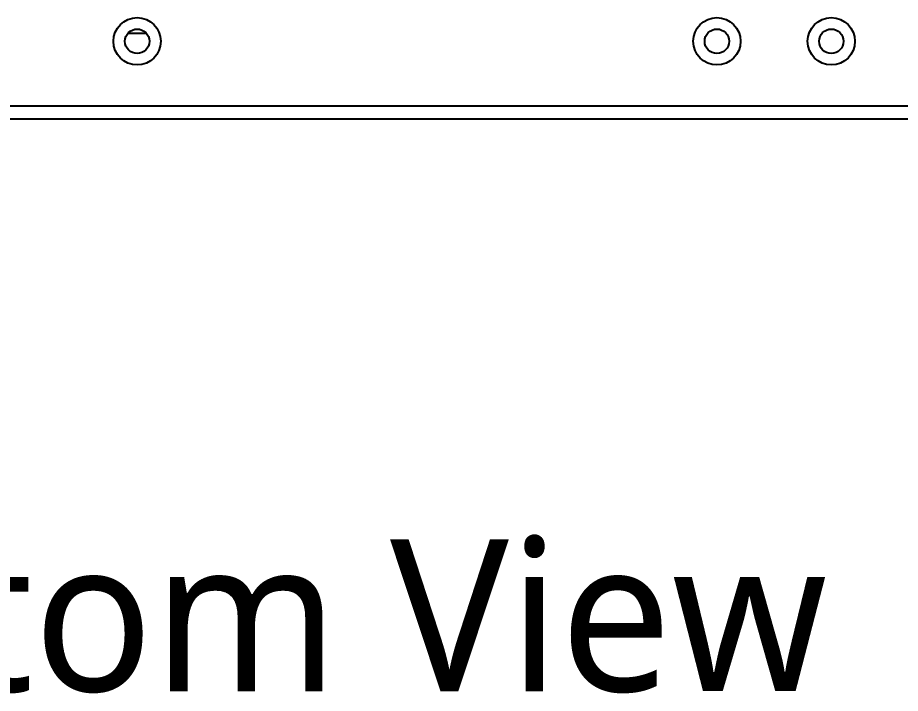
# Model space of a CAD drawing. Header units: millimetres. Extents: x 10297564 to 11610295, y -9287743 to -8409454.
# Drawn here: x 10494107 to 10496429, y -9081942 to -9080164 of the extents above; entities that cross this region are included whole.
import ezdxf

# ---------------------------------------------------------------- set-up
doc = ezdxf.new("R2010")
doc.units = ezdxf.units.MM
doc.header["$LTSCALE"] = 100
doc.layers.add('-0', color=7, linetype='Continuous')
doc.styles.add('MG', font='malgun.ttf')

# ---------------------------------------------------------------- blocks, each defined once
blk = doc.blocks.new('인버터 외형도')
at = {"layer": '-0', "linetype": 'Continuous'}
for p, q in [((93979.2, 50988.8), (93941.8, 50988.8)), ((97918.4, 50845.8), (86315.6, 50845.8)), ((97918.4, 50820.2), (86315.6, 50820.2))]:
    blk.add_line(p, q, dxfattribs=at)
for centre, radius in [((93960.5, 50973.7), 46.7), ((95104.2, 50973.7), 46.7), ((95329.9, 50973.7), 46.7), ((93960.5, 50973.7), 24.1), ((95104.2, 50973.7), 24.1), ((95329.9, 50973.7), 24.1)]:
    blk.add_circle(centre, radius, dxfattribs=at)
at = {"layer": '-0', "style": 'MG'}
blk.add_text('Bottom View', height=300, dxfattribs=at).set_placement((92983.4, 49691.2))

msp = doc.modelspace()

# ---------------------------------------------------------------- block references
at = {"xscale": 1.333333333333333, "yscale": 1.333333333333333, "zscale": 1.333333333333333}
msp.add_blockref('인버터 외형도', (10369140.6, -9148191), dxfattribs=at)

doc.saveas('drawing.dxf')
